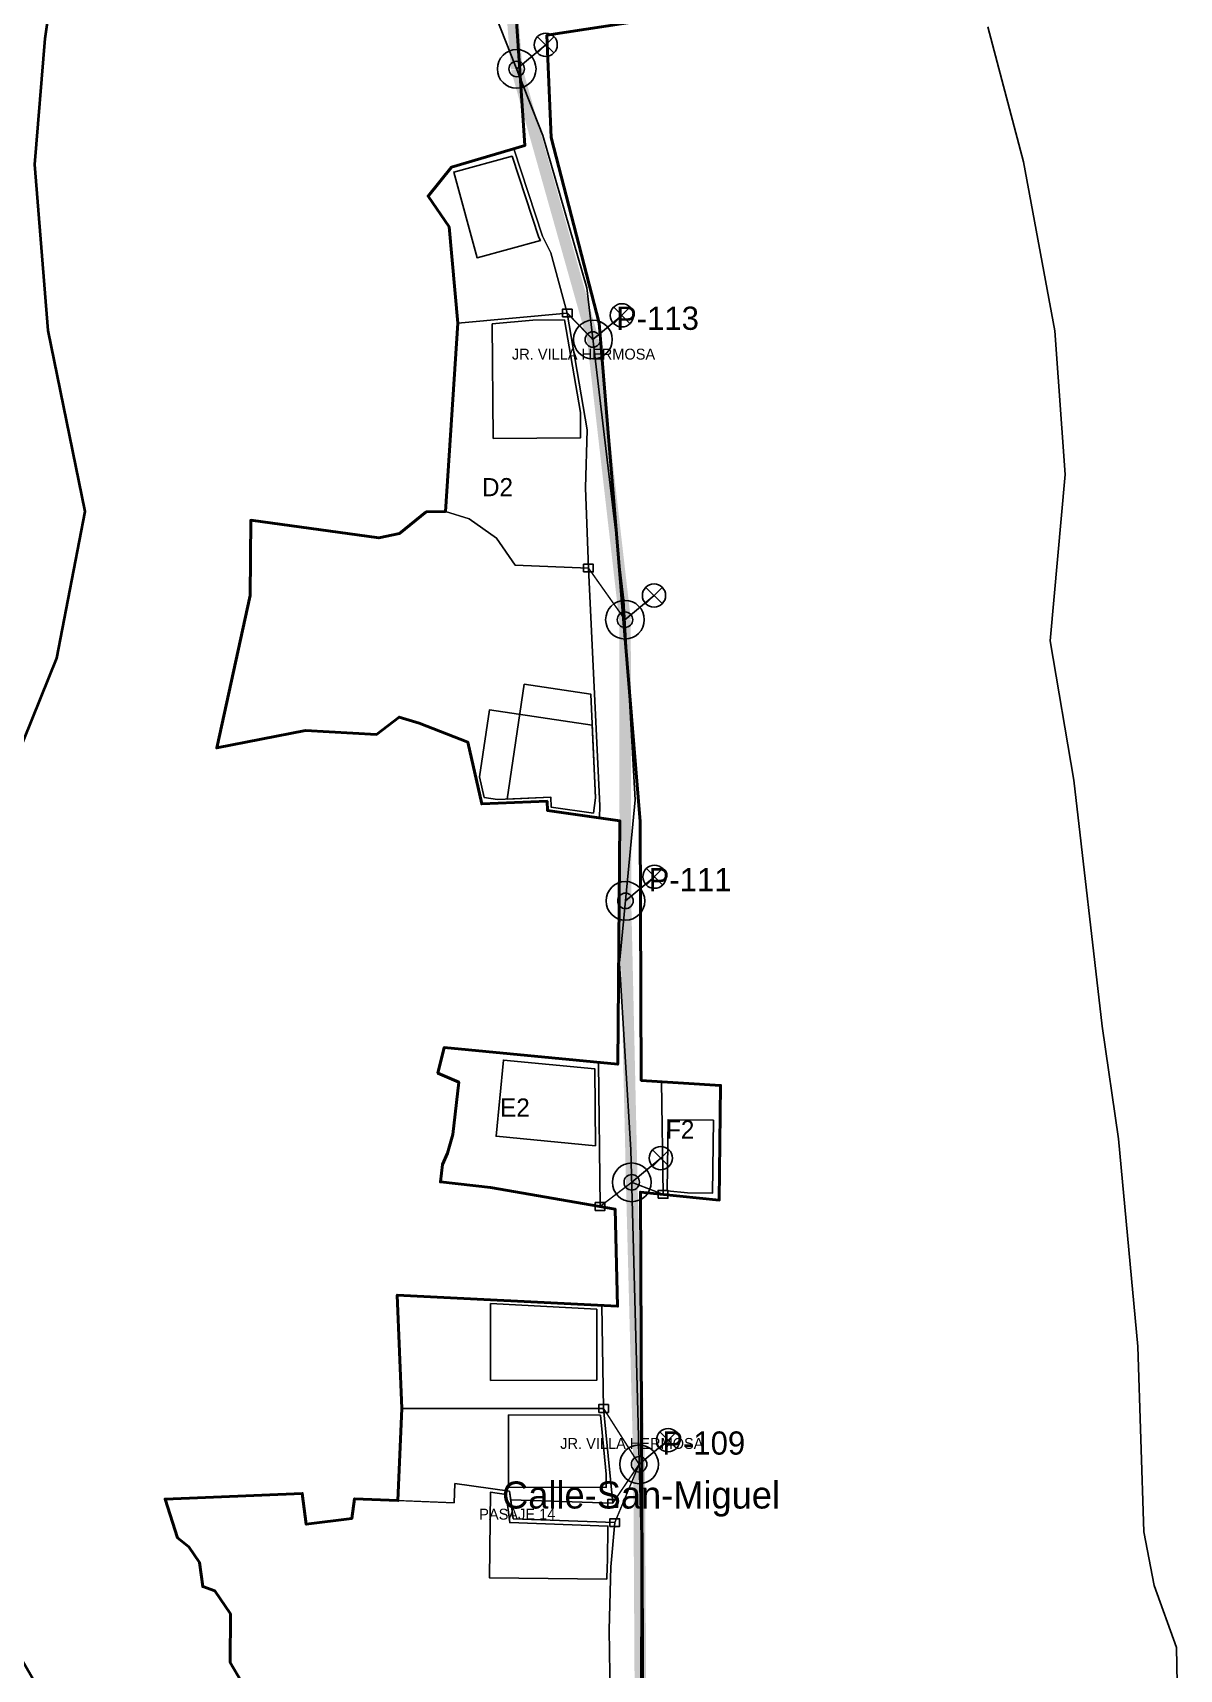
# Model space of a CAD drawing. Header units: metres. Extents: x 425183 to 427629, y 8434421 to 8436790.
# Drawn here: x 425510.5 to 425629, y 8435875.9 to 8436045.1 of the extents above; entities that cross this region are included whole.
import ezdxf
from ezdxf.enums import TextEntityAlignment as Align

# ---------------------------------------------------------------- set-up
doc = ezdxf.new("R2010")
doc.units = ezdxf.units.M
for name, color, linetype, lineweight in [('01_RIOS_Y_CUENCAS', 140, 'Continuous', 35), ('02_CALLES_Y_VIAS', 7, 'Continuous', 25), ('03_MANZANAS_ROTULOS', 6, 'Continuous', 35), ('04_LOTES_PREDIALES', 7, 'Continuous', 15), ('06_HUELLAS_CASAS_COMPLEMENTO', 4, 'Continuous', 25), ('07_EQUIPAMIENTOS', 3, 'Continuous', 40)]:
    doc.layers.add(name, color=color, linetype=linetype, lineweight=lineweight)
for name, color, linetype in [('05_RED_BT_TRONCAL_CAAI', 3, 'Continuous'), ('07_POSTES_BT_CAC', 5, 'Continuous'), ('08_ALUMBRADO_PUBLICO_LED', 30, 'Continuous'), ('08_TOPONIMIA_ROTULOS', 7, 'Continuous'), ('11_ACOMETIDAS_DOMICILIARIAS', 4, 'Continuous'), ('12_CAJAS_PORTAMEDIDOR_LT', 2, 'Continuous')]:
    doc.layers.add(name, color=color, linetype=linetype)

msp = doc.modelspace()

# ---------------------------------------------------------------- linework, layer by layer
at = {"layer": '01_RIOS_Y_CUENCAS'}
msp.add_lwpolyline([(425516.2, 8435864.99), (425506.58, 8435881.62), (425495.54, 8435892.96), (425489.41, 8435899.1), (425483.85, 8435904.23), (425480.63, 8435913.89), (425482.78, 8435928.76), (425482.78, 8435928.76), (425490.33, 8435942.02), (425495.24, 8435951.52), (425504.43, 8435963.48), (425508.72, 8435969.92), (425512.98, 8435980.42), (425515.89, 8435995.59), (425512.06, 8436014.3), (425512.06, 8436014.3), (425510.68, 8436031.46), (425511.75, 8436044.49), (425514.05, 8436060.28)], dxfattribs=at)
at = {"layer": '02_CALLES_Y_VIAS'}
for points in [[(425559.02, 8435615.53), (425564.89, 8435652.86), (425567.42, 8435679.05), (425570.56, 8435692.98), (425572.57, 8435706.72), (425574.97, 8435718.98), (425574.58, 8435724.27), (425578.37, 8435736.44), (425575.12, 8435762.06), (425571.42, 8435782.93), (425573.04, 8435800.94), (425573.28, 8435848.1), (425573.34, 8435889.69), (425572.29, 8435929.6), (425571.11, 8435948.9), (425572.75, 8435965.8), (425571.56, 8435986.41), (425569.46, 8436004.13), (425567.73, 8436018.7), (425563.2, 8436034.47), (425557.93, 8436047.82)], [(425628.96, 8435863.44), (425628.66, 8435878.15), (425626.36, 8435884.59), (425625.29, 8435890.11), (425624.67, 8435909.27), (425622.68, 8435930.73), (425620.99, 8435942.38), (425618.08, 8435967.83), (425615.63, 8435982.24), (425617.16, 8435999.41), (425616.09, 8436014.28), (425612.87, 8436031.75), (425609.19, 8436045.7)]]:
    msp.add_lwpolyline(points, dxfattribs=at)
at = {"layer": '04_LOTES_PREDIALES'}
for points in [[(425560.18, 8436033.09), (425563.16, 8436024.07), (425564.02, 8436022.32), (425565.72, 8436016.1), (425567.79, 8436004.03), (425567.59, 8435998.03), (425567.91, 8435989.74), (425569.09, 8435965.16), (425569.05, 8435963.92), (425563.66, 8435964.69), (425563.63, 8435965.64), (425556.88, 8435965.37), (425555.43, 8435971.76), (425550.41, 8435973.73), (425548.35, 8435974.35), (425546.01, 8435972.55), (425538.68, 8435972.97), (425529.5, 8435971.15), (425532.96, 8435986.91), (425533.01, 8435994.69), (425546.23, 8435992.86), (425548.38, 8435993.33), (425551.15, 8435995.55), (425553.15, 8435995.6), (425554.42, 8436015.06), (425553.5, 8436025.02), (425551.33, 8436028.19), (425553.75, 8436031.18), (425560.18, 8436033.09)], [(425564.02, 8436022.32), (425563.16, 8436024.07), (425560.18, 8436033.09), (425553.75, 8436031.18), (425551.33, 8436028.19), (425553.5, 8436025.02), (425554.42, 8436015.06), (425565.72, 8436016.1), (425564.02, 8436022.32)], [(425565.72, 8436016.1), (425554.42, 8436015.06), (425553.15, 8435995.6), (425555.58, 8435994.84), (425558.4, 8435992.84), (425560.32, 8435990.04), (425567.91, 8435989.74), (425567.59, 8435998.03), (425567.79, 8436004.03), (425565.72, 8436016.1)], [(425567.91, 8435989.74), (425560.32, 8435990.04), (425558.4, 8435992.84), (425555.58, 8435994.84), (425553.15, 8435995.6), (425551.15, 8435995.55), (425548.38, 8435993.33), (425546.23, 8435992.86), (425533.01, 8435994.69), (425532.96, 8435986.91), (425529.5, 8435971.15), (425538.68, 8435972.97), (425546.01, 8435972.55), (425548.35, 8435974.35), (425550.41, 8435973.73), (425555.43, 8435971.76), (425556.88, 8435965.37), (425563.63, 8435965.64), (425563.66, 8435964.69), (425569.05, 8435963.92), (425569.09, 8435965.16), (425567.91, 8435989.74)], [(425568.96, 8435938.65), (425552.99, 8435940.18), (425552.35, 8435937.55), (425554.5, 8435936.61), (425553.89, 8435931.2), (425553.35, 8435929.27), (425552.82, 8435928.09), (425552.6, 8435926.3), (425557.77, 8435925.72), (425569.1, 8435923.75), (425568.96, 8435938.65)], [(425568.96, 8435938.65), (425569.1, 8435923.75), (425557.77, 8435925.72), (425552.6, 8435926.3), (425552.82, 8435928.09), (425553.35, 8435929.27), (425553.89, 8435931.2), (425554.5, 8435936.61), (425552.35, 8435937.55), (425552.99, 8435940.18), (425568.96, 8435938.65)], [(425581.56, 8435936.27), (425575.47, 8435936.66), (425575.61, 8435925.01), (425581.43, 8435924.42), (425581.56, 8435936.27)], [(425581.56, 8435936.27), (425581.43, 8435924.42), (425575.61, 8435925.01), (425575.47, 8435936.66), (425581.56, 8435936.27)], [(425569.28, 8435913.52), (425548.15, 8435914.6), (425548.62, 8435902.86), (425569.47, 8435902.87), (425569.28, 8435913.52)], [(425569.47, 8435902.87), (425548.62, 8435902.86), (425548.22, 8435893.36), (425554.02, 8435893.13), (425554.1, 8435895.13), (425559.75, 8435894.33), (425559.87, 8435893.44), (425570.41, 8435893.07), (425569.47, 8435902.87)]]:
    msp.add_lwpolyline(points, close=True, dxfattribs=at)
for points in [[(425532.02, 8435874.68), (425530.89, 8435876.6), (425530.9, 8435881.65), (425529.31, 8435884.02), (425528.04, 8435884.46), (425527.71, 8435886.94), (425526.62, 8435888.56), (425525.45, 8435889.51), (425524.15, 8435893.5), (425538.33, 8435894.09), (425538.75, 8435890.91), (425543.46, 8435891.51), (425543.73, 8435893.54), (425548.22, 8435893.36), (425548.62, 8435902.86), (425548.15, 8435914.6), (425569.28, 8435913.52), (425569.28, 8435913.52), (425569.47, 8435902.87), (425570.41, 8435893.07), (425559.87, 8435893.44), (425560.13, 8435891.46), (425570.63, 8435891.08), (425570.23, 8435886.5), (425570.04, 8435880), (425570.32, 8435861.8)], [(425570.32, 8435861.8), (425570.04, 8435880), (425570.23, 8435886.5), (425570.23, 8435886.5), (425570.63, 8435891.08), (425560.13, 8435891.46), (425559.75, 8435894.33), (425554.1, 8435895.13), (425554.02, 8435893.13), (425543.73, 8435893.54), (425543.46, 8435891.51), (425538.75, 8435890.91), (425538.33, 8435894.09), (425524.15, 8435893.5), (425525.45, 8435889.51), (425526.62, 8435888.56), (425527.71, 8435886.94), (425528.04, 8435884.46), (425529.31, 8435884.02), (425530.9, 8435881.65), (425530.89, 8435876.6), (425532.02, 8435874.68)]]:
    msp.add_lwpolyline(points, dxfattribs=at)
at = {"layer": '05_RED_BT_TRONCAL_CAAI', "color": 3, "const_width": 1.2}
for points in [[(425560.49, 8436041.34), (425558.24, 8436070)], [(425568.36, 8436013.37), (425560.49, 8436041.34)], [(425571.68, 8435984.41), (425568.36, 8436013.37)], [(425571.73, 8435955.34), (425571.68, 8435984.41)], [(425572.38, 8435926.25), (425571.73, 8435955.34)], [(425573.14, 8435897.1), (425572.38, 8435926.25)], [(425573.31, 8435867.95), (425573.14, 8435897.1)]]:
    msp.add_lwpolyline(points, dxfattribs=at)
at = {"layer": '06_HUELLAS_CASAS_COMPLEMENTO'}
for points in [[(425562.79, 8436023.92), (425562.95, 8436023.61), (425556.39, 8436021.83), (425553.98, 8436030.68), (425560.01, 8436032.32), (425562.79, 8436023.92)], [(425567.08, 8436005.82), (425567.1, 8436003.22), (425558.07, 8436003.15), (425557.97, 8436014.99), (425562.15, 8436015.37), (425565.43, 8436015.4), (425567.08, 8436005.82)], [(425568.65, 8435966), (425568.42, 8435964.41), (425564.05, 8435965.04), (425564.02, 8435966.06), (425559.51, 8435965.87), (425561.27, 8435977.74), (425568.14, 8435976.72), (425568.65, 8435966)], [(425568.65, 8435966), (425568.42, 8435964.41), (425564.05, 8435965.04), (425564.02, 8435966.06), (425558.51, 8435965.83), (425557.14, 8435966.04), (425556.66, 8435968.18), (425557.68, 8435975.08), (425568.29, 8435973.5), (425568.65, 8435966)], [(425568.64, 8435930.03), (425558.36, 8435931.01), (425559.11, 8435938.89), (425568.57, 8435937.98), (425568.64, 8435930.03)], [(425568.64, 8435930.03), (425558.36, 8435931.01), (425559.11, 8435938.89), (425568.57, 8435937.98), (425568.64, 8435930.03)], [(425576.05, 8435925.37), (425576.13, 8435932.71), (425580.82, 8435932.66), (425580.74, 8435925.13), (425578.13, 8435925.16), (425576.05, 8435925.37)], [(425576.05, 8435925.37), (425576.13, 8435932.71), (425580.82, 8435932.66), (425580.74, 8435925.13), (425578.13, 8435925.16), (425576.05, 8435925.37)], [(425568.76, 8435913.15), (425568.77, 8435905.79), (425557.8, 8435905.78), (425557.79, 8435913.71), (425568.76, 8435913.15)], [(425569.72, 8435896.07), (425569.72, 8435894.7), (425559.71, 8435894.74), (425559.63, 8435894.75), (425559.66, 8435902.21), (425569.14, 8435902.18), (425569.72, 8435896.07)], [(425569.8, 8435885.24), (425557.68, 8435885.37), (425557.77, 8435894.21), (425559.39, 8435893.98), (425559.78, 8435891.07), (425569.92, 8435890.71), (425569.89, 8435887.14), (425569.83, 8435886.52), (425569.8, 8435885.24)]]:
    msp.add_lwpolyline(points, close=True, dxfattribs=at)
at = {"layer": '07_EQUIPAMIENTOS'}
for points in [[(425558.36, 8436077.72), (425561.34, 8436033.44), (425553.75, 8436031.18), (425551.33, 8436028.19), (425553.5, 8436025.02), (425554.42, 8436015.06), (425553.15, 8435995.6), (425551.15, 8435995.55), (425548.38, 8435993.33), (425546.23, 8435992.86), (425533.01, 8435994.69), (425532.96, 8435986.91), (425529.5, 8435971.15), (425538.68, 8435972.97), (425546.01, 8435972.55), (425548.35, 8435974.35), (425550.41, 8435973.73), (425555.43, 8435971.76), (425556.88, 8435965.37), (425563.63, 8435965.64), (425563.66, 8435964.69), (425571.15, 8435963.61), (425570.93, 8435938.46), (425552.99, 8435940.18), (425552.35, 8435937.55), (425554.5, 8435936.61), (425553.89, 8435931.2), (425553.35, 8435929.27), (425552.82, 8435928.09), (425552.6, 8435926.3), (425557.77, 8435925.72), (425570.68, 8435923.47), (425570.91, 8435913.44), (425548.15, 8435914.6), (425548.62, 8435902.86), (425548.22, 8435893.36), (425543.73, 8435893.54), (425543.46, 8435891.51), (425538.75, 8435890.91), (425538.33, 8435894.09), (425524.15, 8435893.5), (425525.45, 8435889.51), (425526.62, 8435888.56), (425527.71, 8435886.94), (425528.04, 8435884.46), (425529.31, 8435884.02), (425530.9, 8435881.65), (425530.89, 8435876.6), (425532.02, 8435874.68)], [(425573.59, 8435854.85), (425573.27, 8435925.24), (425581.43, 8435924.42), (425581.56, 8435936.27), (425573.37, 8435936.79), (425573.26, 8435963.56), (425569.02, 8436015.07), (425564.06, 8436034.25), (425563.61, 8436044.83), (425575.36, 8436046.61)]]:
    msp.add_lwpolyline(points, dxfattribs=at)
at = {"layer": '07_POSTES_BT_CAC', "color": 5}
for centre, radius in [((425560.49, 8436041.34), 2), ((425560.49, 8436041.34), 0.8), ((425568.36, 8436013.37), 2), ((425568.36, 8436013.37), 0.8), ((425571.68, 8435984.41), 2), ((425571.68, 8435984.41), 0.8), ((425571.73, 8435955.34), 2), ((425571.73, 8435955.34), 0.8), ((425572.38, 8435926.25), 2), ((425572.38, 8435926.25), 0.8), ((425573.14, 8435897.1), 2), ((425573.14, 8435897.1), 0.8)]:
    msp.add_circle(centre, radius, dxfattribs=at)
at = {"layer": '08_ALUMBRADO_PUBLICO_LED', "color": 30}
for p, q in [((425562.69, 8436043.04), (425564.29, 8436044.64)), ((425562.69, 8436044.64), (425564.29, 8436043.04)), ((425560.49, 8436041.34), (425563.49, 8436043.84)), ((425568.36, 8436013.37), (425571.36, 8436015.87)), ((425570.56, 8436015.07), (425572.16, 8436016.67)), ((425570.56, 8436016.67), (425572.16, 8436015.07)), ((425571.68, 8435984.41), (425574.68, 8435986.91)), ((425573.88, 8435986.11), (425575.48, 8435987.71)), ((425573.88, 8435987.71), (425575.48, 8435986.11)), ((425573.93, 8435957.04), (425575.53, 8435958.64)), ((425573.93, 8435958.64), (425575.53, 8435957.04)), ((425571.73, 8435955.34), (425574.73, 8435957.84)), ((425574.58, 8435927.95), (425576.18, 8435929.55)), ((425574.58, 8435929.55), (425576.18, 8435927.95)), ((425572.38, 8435926.25), (425575.38, 8435928.75)), ((425573.14, 8435897.1), (425576.14, 8435899.6)), ((425575.34, 8435898.8), (425576.94, 8435900.4)), ((425575.34, 8435900.4), (425576.94, 8435898.8))]:
    msp.add_line(p, q, dxfattribs=at)
for centre in [(425563.49, 8436043.84), (425571.36, 8436015.87), (425574.68, 8435986.91), (425574.73, 8435957.84), (425575.38, 8435928.75), (425576.14, 8435899.6)]:
    msp.add_circle(centre, 1.2, dxfattribs=at)
at = {"layer": '11_ACOMETIDAS_DOMICILIARIAS', "color": 4, "const_width": 0.15}
for points in [[(425568.36, 8436013.37), (425565.72, 8436016.1)], [(425568.36, 8436013.37), (425565.72, 8436016.1)], [(425571.68, 8435984.41), (425567.91, 8435989.74)], [(425571.68, 8435984.41), (425567.91, 8435989.74)], [(425572.38, 8435926.25), (425569.1, 8435923.75)], [(425572.38, 8435926.25), (425569.1, 8435923.75)], [(425572.38, 8435926.25), (425575.61, 8435925.01)], [(425572.38, 8435926.25), (425575.61, 8435925.01)], [(425573.14, 8435897.1), (425569.47, 8435902.87)], [(425573.14, 8435897.1), (425570.41, 8435893.07)], [(425573.14, 8435897.1), (425570.63, 8435891.08)]]:
    msp.add_lwpolyline(points, dxfattribs=at)
at = {"layer": '12_CAJAS_PORTAMEDIDOR_LT', "color": 2}
for points in [[(425565.22, 8436015.7), (425566.22, 8436015.7), (425566.22, 8436016.5), (425565.22, 8436016.5), (425565.22, 8436015.7)], [(425565.22, 8436015.7), (425566.22, 8436015.7), (425566.22, 8436016.5), (425565.22, 8436016.5), (425565.22, 8436015.7)], [(425567.41, 8435989.34), (425568.41, 8435989.34), (425568.41, 8435990.14), (425567.41, 8435990.14), (425567.41, 8435989.34)], [(425567.41, 8435989.34), (425568.41, 8435989.34), (425568.41, 8435990.14), (425567.41, 8435990.14), (425567.41, 8435989.34)], [(425568.6, 8435923.35), (425569.6, 8435923.35), (425569.6, 8435924.15), (425568.6, 8435924.15), (425568.6, 8435923.35)], [(425568.6, 8435923.35), (425569.6, 8435923.35), (425569.6, 8435924.15), (425568.6, 8435924.15), (425568.6, 8435923.35)], [(425575.11, 8435924.61), (425576.11, 8435924.61), (425576.11, 8435925.41), (425575.11, 8435925.41), (425575.11, 8435924.61)], [(425575.11, 8435924.61), (425576.11, 8435924.61), (425576.11, 8435925.41), (425575.11, 8435925.41), (425575.11, 8435924.61)], [(425568.97, 8435902.47), (425569.97, 8435902.47), (425569.97, 8435903.27), (425568.97, 8435903.27), (425568.97, 8435902.47)], [(425569.91, 8435892.67), (425570.91, 8435892.67), (425570.91, 8435893.47), (425569.91, 8435893.47), (425569.91, 8435892.67)], [(425570.13, 8435890.68), (425571.13, 8435890.68), (425571.13, 8435891.48), (425570.13, 8435891.48), (425570.13, 8435890.68)]]:
    msp.add_lwpolyline(points, dxfattribs=at)

# ---------------------------------------------------------------- texts
at = {"layer": '03_MANZANAS_ROTULOS'}
for s, p in [('D2', (425558.51, 8435998.11)), ('E2', (425560.31, 8435933.98)), ('F2', (425577.39, 8435931.71))]:
    msp.add_text(s, height=1.875, dxfattribs=at).set_placement(p, align=Align.MIDDLE_CENTER)
at = {"layer": '07_POSTES_BT_CAC', "color": 5}
for s, p in [('P-113', (425570.76, 8436014.37)), ('P-111', (425574.13, 8435956.34)), ('P-109', (425575.54, 8435898.1))]:
    msp.add_text(s, height=2.4, dxfattribs=at).set_placement(p)
at = {"layer": '08_TOPONIMIA_ROTULOS'}
for s, p in [('JR. VILLA HERMOSA', (425567.4, 8436011.86)), ('JR. VILLA HERMOSA', (425572.39, 8435899.26)), ('PASAJE 14', (425560.55, 8435891.95))]:
    msp.add_text(s, height=1.125, dxfattribs=at).set_placement(p, align=Align.MIDDLE_CENTER)
msp.add_text('Calle-San-Miguel', height=2.8, dxfattribs=at).set_placement((425573.34, 8435891.69), align=Align.BOTTOM_CENTER)

doc.saveas('drawing.dxf')
